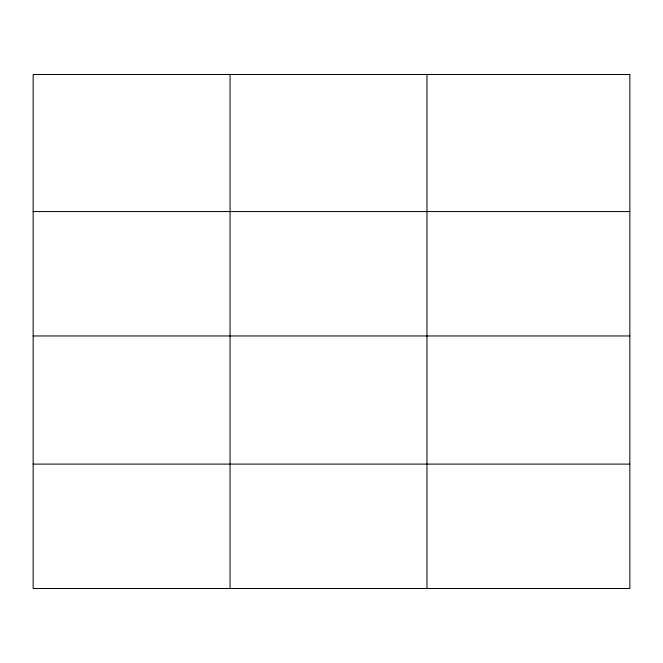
<?xml version="1.0" encoding="UTF-8"?>
<svg xmlns="http://www.w3.org/2000/svg" width="663" height="663" viewBox="0 0 663 663"><rect width="100%" height="100%" fill="white"/><g stroke="black" fill="none" stroke-linecap="round" stroke-linejoin="round"><path stroke-width="0.99" d="M33.15 211.572L629.85 211.572M33.15 335.959L629.85 335.959M33.15 464.108L629.85 464.108M426.972 74.505L426.972 588.495M230.061 74.505L230.061 588.495M629.85 74.505L33.15 74.505L33.15 588.495L629.85 588.495L629.85 74.505"/></g></svg>
